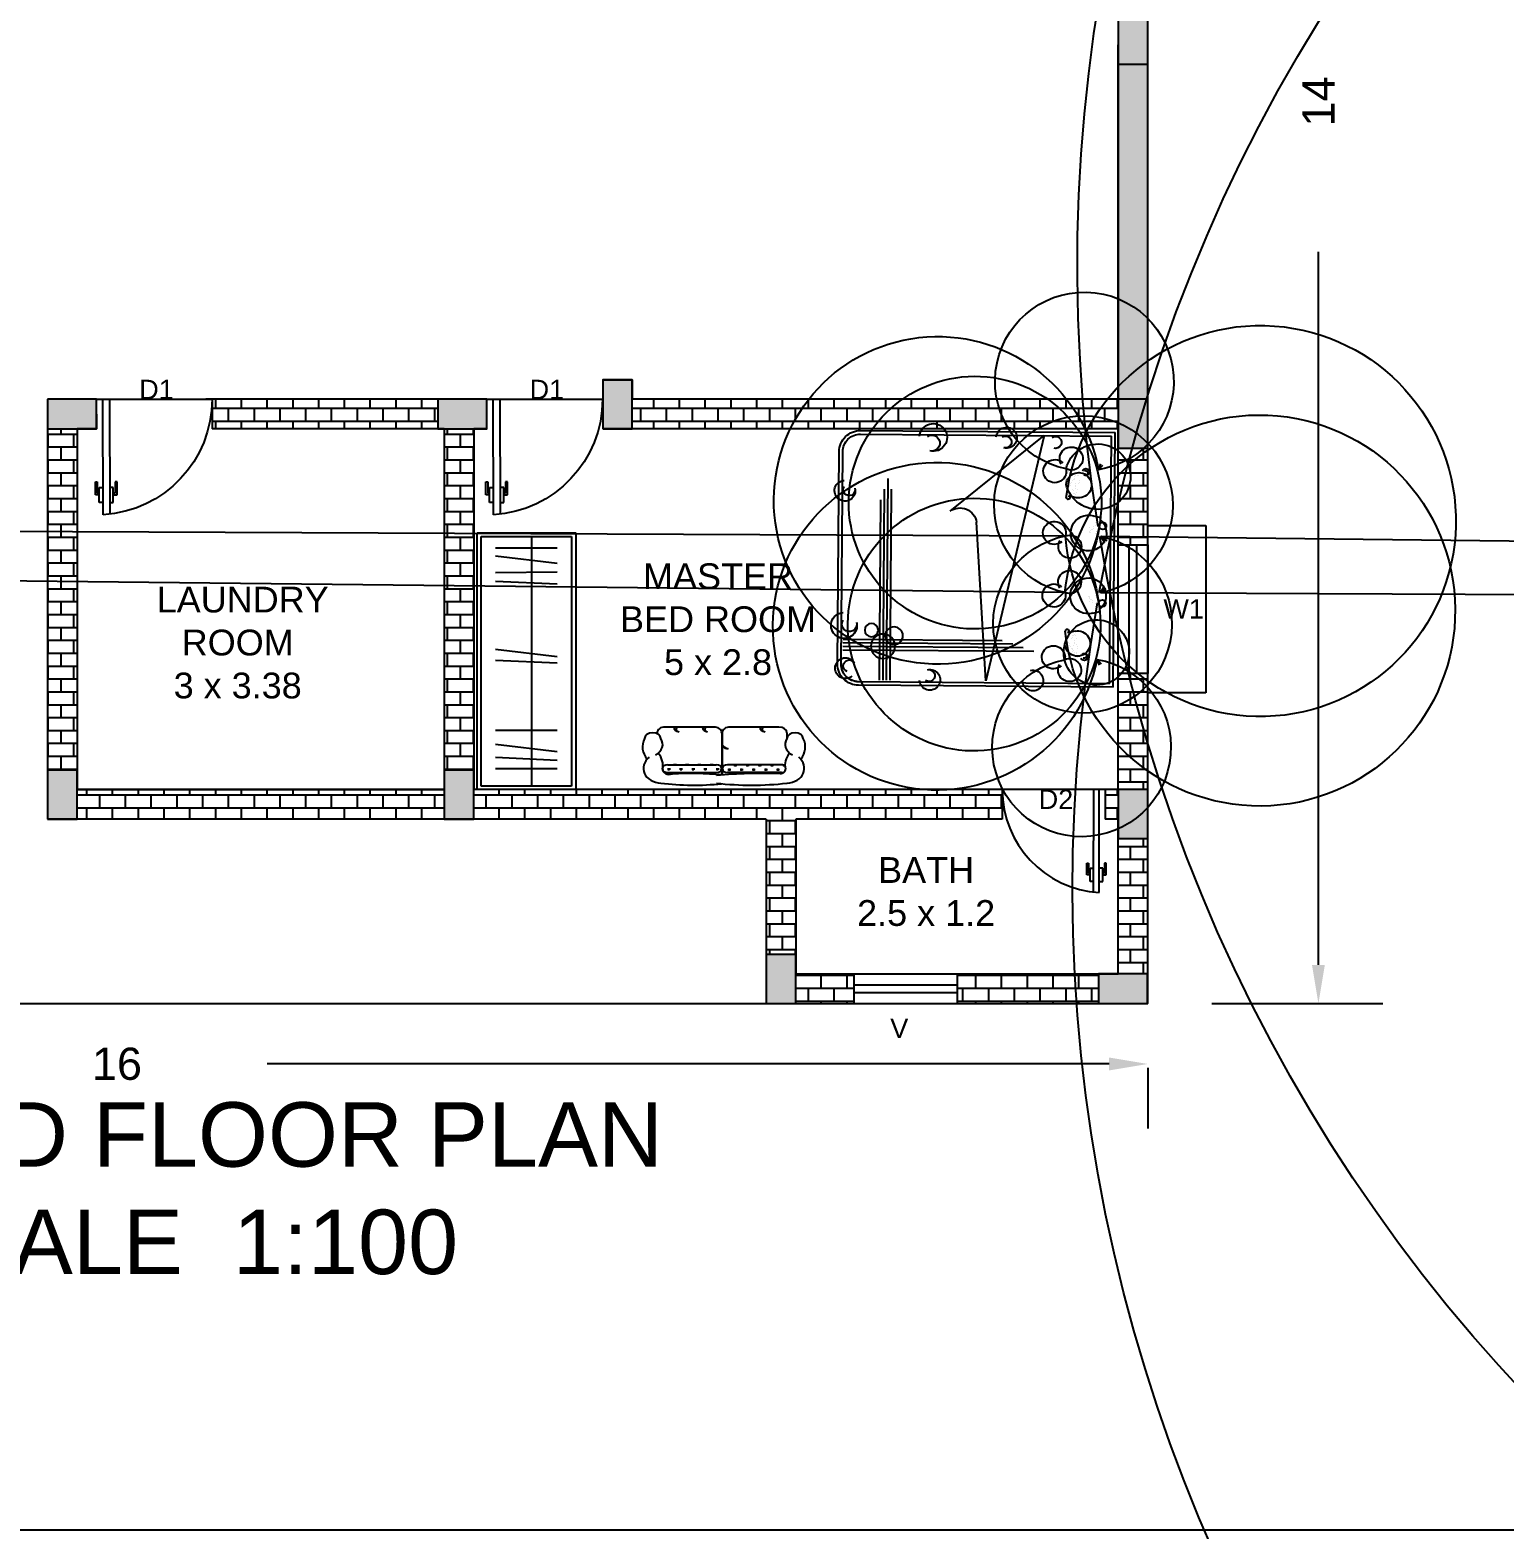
# Model space of a CAD drawing. Header units: metres. Extents: x 110.99 to 114.47, y 64.05 to 69.57.
# Drawn here: x 111.4643 to 111.5787, y 66.685 to 66.8014 of the extents above; entities that cross this region are included whole.
import ezdxf

# ---------------------------------------------------------------- set-up
doc = ezdxf.new("R2010")
doc.units = ezdxf.units.M
doc.header["$MEASUREMENT"] = 0
doc.linetypes.add('HIDDEN', pattern=[0.375, 0.25, -0.125])
for name, color, linetype in [('1.WALL', 7, 'Continuous'), ('3.WINDOW', 4, 'Continuous'), ('6.COLUMN', 1, 'Continuous'), ('7.FURNITURE', 2, 'Continuous'), ('8.TEXT', 7, 'Continuous'), ('DIMENSION', 9, 'Continuous'), ('DOOR', 1, 'Continuous'), ('FURNITURE', 40, 'Continuous'), ('SCALE', 3, 'Continuous'), ('WALL', 7, 'Continuous')]:
    doc.layers.add(name, color=color, linetype=linetype)
doc.styles.get("Standard").update_dxf_attribs({"font": 'arial.ttf'})
doc.dimstyles.new('ISO-25', dxfattribs={"dimtxt": 0.0025, "dimasz": 0.003, "dimexe": 0.005, "dimexo": 0.005, "dimgap": 0.01, "dimtad": 0, "dimdsep": 46, "dimtxsty": 'Standard', "dimcen": 2.5, "dimadec": 0, "dimazin": 0, "dimtfac": 1, "dimtmove": 0, "dimatfit": 3, "dimfxl": 1, "dimarcsym": 0})
pattern_1 = [(0, (-1.0022664, -0.0089374), (0, 0.001), []), (90, (-1.0022664, -0.0089374), (-0.002, 1e-19), [0.001, -0.001]), (90, (-1.0012664, -0.0089374), (-0.002, 1e-19), [-0.001, 0.001])]

# ---------------------------------------------------------------- blocks, each defined once
blk = doc.blocks.new('Main Door')
at = {"layer": 'DOOR'}
for p, q in [((3.58, 61.4), (3.5, 0)), ((7, 0), (7.13, 61.09)), ((1.5, 50.87), (-0.5, 50.87)), ((-0.5, 50.87), (-0.5, 43.87)), ((0.5, 43.87), (0.5, 49.87)), ((0.5, 49.87), (1.5, 49.87)), ((3.5, 54.87), (1.5, 54.87)), ((1.5, 54.87), (1.5, 46.87)), ((7, 54.87), (9, 54.87)), ((9, 54.87), (9, 46.87)), ((9, 50.87), (11, 50.87)), ((10, 49.87), (9, 49.87)), ((10, 43.87), (10, 49.87)), ((11, 50.87), (11, 43.87)), ((-0.5, 43.87), (0.5, 43.87)), ((1.5, 46.87), (3.5, 46.87)), ((9, 46.87), (7, 46.87)), ((11, 43.87), (10, 43.87)), ((3.5, 0), (7, 0))]:
    blk.add_line(p, q, dxfattribs=at)
at = {"layer": 'DOOR', "color": 4}
blk.add_line((0, 0), (61.5, 0), dxfattribs=at)
at = {"layer": 'DOOR', "color": 3}
blk.add_arc((0, 0), 61.5, 0, 86.66153, dxfattribs=at)
blk = doc.blocks.new('Door')
at = {"layer": 'WALL', "color": 1, "linetype": 'Continuous'}
blk.add_blockref('Main Door', (0, 0), dxfattribs=at)
blk = doc.blocks.new('W_1')
at = {"layer": '3.WINDOW', "color": 6, "linetype": 'HIDDEN', "ltscale": 0.7}
for p, q in [((0.65, 0.68), (-0.65, 0.68)), ((-0.65, 0.68), (-0.65, 0.23)), ((0.65, 0.23), (0.65, 0.68))]:
    blk.add_line(p, q, dxfattribs=at)
at = {"layer": '3.WINDOW'}
for p, q in [((0.5, 0.23), (-0.5, 0.23)), ((-0.5, 0.23), (-0.5, 0)), ((0.5, 0), (0.5, 0.23)), ((-0.5, 0), (0.5, 0))]:
    blk.add_line(p, q, dxfattribs=at)
at = {"layer": '3.WINDOW', "color": 5}
for p, q in [((-0.5, 0.145), (0.5, 0.145)), ((-0.5, 0.085), (0.5, 0.085))]:
    blk.add_line(p, q, dxfattribs=at)
blk = doc.blocks.new('V_0.8')
at = {"layer": '3.WINDOW'}
for p, q in [((19.458, 15.388), (19.458, 15.158)), ((20.258, 15.388), (20.258, 15.158))]:
    blk.add_line(p, q, dxfattribs=at)
at = {"layer": '3.WINDOW', "color": 5}
for p, q in [((19.458, 15.303), (20.258, 15.303)), ((19.458, 15.243), (20.258, 15.243))]:
    blk.add_line(p, q, dxfattribs=at)
blk = doc.blocks.new('DOUBLEBED')
at = {"layer": 'FURNITURE'}
for p, q in [((-36, 0), (-36, -72)), ((-36, 0), (36, 0)), ((36, -72), (36, 0)), ((-35, -1), (-35, -72)), ((-35, -1), (35, -1)), ((-28.17, -4.61), (-29.82, -3.96)), ((-28.17, -4.61), (-29.45, -3.38)), ((-15.08, -5.87), (-14.63, -3.95)), ((-13.59, -4.12), (-13.59, -4.12)), ((-9.92, -4.11), (-9.92, -4.11)), ((-9.5, -4.04), (-9.5, -4.04)), ((-9.36, -3.78), (-8.12, -2.13)), ((-9.36, -3.78), (-7.58, -2.75)), ((6.65, -3.78), (4.87, -2.75)), ((6.65, -3.78), (5.41, -2.13)), ((12.37, -5.87), (11.92, -3.95)), ((25.46, -4.61), (26.74, -3.38)), ((25.46, -4.61), (27.11, -3.96)), ((35, -72), (35, -1)), ((-14.7, -6.05), (-14.7, -6.05)), ((-14.49, -4.71), (-14.49, -4.71)), ((-13.97, -4.64), (-13.97, -4.64)), ((-13.71, -5.02), (-13.71, -5.02)), ((-13.41, -5.06), (-13.41, -5.06)), ((-13.4, -4.28), (-13.4, -4.28)), ((-13.28, -5.29), (-13.28, -5.29)), ((-12.61, -4.46), (-12.61, -4.46)), ((-12.41, -5.2), (-12.41, -5.2)), ((-12, -5.95), (-12, -5.95)), ((-11.8, -4.35), (-11.8, -4.35)), ((-11.69, -6.93), (-11.69, -6.93)), ((-11.54, -5.99), (-11.54, -5.99)), ((-11.35, -6.16), (-11.35, -6.16)), ((-11.3, -6.55), (-11.3, -6.55)), ((-11.28, -4.29), (-11.28, -4.29)), ((-10.88, -6.82), (-10.88, -6.82)), ((-10.79, -5.03), (-10.79, -5.03)), ((-10.73, -6.96), (-10.73, -6.96)), ((-10.59, -5.01), (-10.59, -5.01)), ((-10.36, -6.75), (-10.36, -6.75)), ((-10.36, -7.07), (-10.36, -7.07)), ((-10.17, -5.28), (-10.17, -5.28)), ((-27.66, -10.05), (-27.66, -10.05)), ((-27.63, -10.05), (-27.63, -10.05)), ((-27.56, -11.97), (-27.56, -11.97)), ((-27.44, -9.58), (-27.44, -9.58)), ((-27.24, -10.32), (-27.24, -10.32)), ((-26.92, -11.52), (-26.92, -11.52)), ((-26.85, -12.56), (-26.85, -12.56)), ((-26.57, -10.38), (-26.57, -10.38)), ((-26.38, -10.55), (-26.38, -10.55)), ((-26.36, -11.05), (-26.36, -11.05)), ((-26.11, -11.42), (-26.11, -11.42)), ((-25.58, -11.35), (-25.58, -11.35)), ((-25.39, -11.46), (-25.39, -11.46)), ((-25.26, -11.59), (-25.26, -11.59)), ((-25.07, -10.06), (-25.07, -10.06)), ((-25, -11.98), (-25, -11.98)), ((-24.55, -10.05), (-24.55, -10.05)), ((-24.52, -12.26), (-24.52, -12.26)), ((-24.33, -12.43), (-24.33, -12.43)), ((-24.23, -11.17), (-24.23, -11.17)), ((-24.13, -10.32), (-24.13, -10.32)), ((-23.74, -12.55), (-23.74, -12.55)), ((-23.66, -10.95), (-23.66, -10.95)), ((-23.41, -11.06), (-23.41, -11.06)), ((-22.89, -10.99), (-22.89, -10.99)), ((-22.39, -11.95), (-22.39, -11.95)), ((-22.38, -10.59), (-22.38, -10.59)), ((-22.14, -11.58), (-22.14, -11.58)), ((-21.53, -10.81), (-21.53, -10.81)), ((-21.51, -11.38), (-21.51, -11.38)), ((-21.33, -11.55), (-21.33, -11.55)), ((-21.1, -10.96), (-21.1, -10.96)), ((-20.2, -10.89), (-20.7, -13)), ((17.49, -10.89), (17.99, -13)), ((-27.52, -13.14), (-27.52, -13.14)), ((-27.5, -13.9), (-27.5, -13.9)), ((-27.34, -13.31), (-27.34, -13.31)), ((-26.43, -12.83), (-26.43, -12.83)), ((-26.29, -12.97), (-26.29, -12.97)), ((-26, -13.99), (-26, -13.99)), ((-25.18, -13.88), (-25.18, -13.88)), ((-24.94, -13.91), (-24.94, -13.91)), ((-24.66, -13.82), (-24.66, -13.82)), ((-23.59, -12.88), (-23.59, -12.88)), ((-23.34, -13.34), (-23.34, -13.34)), ((-23.32, -12.82), (-23.32, -12.82)), ((-23.3, -13.64), (-23.3, -13.64)), ((-30, -77), (30, -77)), ((-30, -78), (30, -78))]:
    blk.add_line(p, q, dxfattribs=at)
at = {"layer": 'FURNITURE', "color": 252}
for p, q in [((6.79, -4.04), (6.79, -4.04)), ((7.21, -4.11), (7.21, -4.11)), ((10.87, -4.12), (10.87, -4.12)), ((7.46, -5.28), (7.46, -5.28)), ((7.64, -6.75), (7.64, -6.75)), ((7.64, -7.07), (7.64, -7.07)), ((7.88, -5.01), (7.88, -5.01)), ((8.02, -6.96), (8.02, -6.96)), ((8.08, -5.03), (8.08, -5.03)), ((8.16, -6.82), (8.16, -6.82)), ((8.57, -4.29), (8.57, -4.29)), ((8.59, -6.55), (8.59, -6.55)), ((8.64, -6.16), (8.64, -6.16)), ((8.82, -5.99), (8.82, -5.99)), ((8.98, -6.93), (8.98, -6.93)), ((9.09, -4.35), (9.09, -4.35)), ((9.29, -5.95), (9.29, -5.95)), ((9.69, -5.2), (9.69, -5.2)), ((9.9, -4.46), (9.9, -4.46)), ((10.57, -5.29), (10.57, -5.29)), ((10.69, -4.28), (10.69, -4.28)), ((10.7, -5.06), (10.7, -5.06)), ((10.99, -5.02), (10.99, -5.02)), ((11.26, -4.64), (11.26, -4.64)), ((11.78, -4.71), (11.78, -4.71)), ((11.99, -6.05), (11.99, -6.05)), ((18.39, -10.96), (18.39, -10.96)), ((18.62, -11.55), (18.62, -11.55)), ((18.8, -11.38), (18.8, -11.38)), ((18.82, -10.81), (18.82, -10.81)), ((19.43, -11.58), (19.43, -11.58)), ((19.67, -10.59), (19.67, -10.59)), ((19.67, -11.95), (19.67, -11.95)), ((20.18, -10.99), (20.18, -10.99)), ((20.7, -11.06), (20.7, -11.06)), ((20.94, -10.95), (20.94, -10.95)), ((21.03, -12.55), (21.03, -12.55)), ((21.41, -10.32), (21.41, -10.32)), ((21.51, -11.17), (21.51, -11.17)), ((21.62, -12.43), (21.62, -12.43)), ((21.81, -12.26), (21.81, -12.26)), ((21.84, -10.05), (21.84, -10.05)), ((22.29, -11.98), (22.29, -11.98)), ((22.36, -10.06), (22.36, -10.06)), ((22.55, -11.59), (22.55, -11.59)), ((22.68, -11.46), (22.68, -11.46)), ((22.87, -11.35), (22.87, -11.35)), ((23.39, -11.42), (23.39, -11.42)), ((23.64, -11.05), (23.64, -11.05)), ((23.67, -10.55), (23.67, -10.55)), ((23.86, -10.38), (23.86, -10.38)), ((24.14, -12.56), (24.14, -12.56)), ((24.21, -11.52), (24.21, -11.52)), ((24.53, -10.32), (24.53, -10.32)), ((24.73, -9.58), (24.73, -9.58)), ((24.85, -11.97), (24.85, -11.97)), ((24.91, -10.05), (24.91, -10.05)), ((24.95, -10.05), (24.95, -10.05)), ((20.59, -13.64), (20.59, -13.64)), ((20.61, -12.82), (20.61, -12.82)), ((20.63, -13.34), (20.63, -13.34)), ((20.88, -12.88), (20.88, -12.88)), ((21.95, -13.82), (21.95, -13.82)), ((22.23, -13.91), (22.23, -13.91)), ((22.47, -13.88), (22.47, -13.88)), ((23.28, -13.99), (23.28, -13.99)), ((23.58, -12.97), (23.58, -12.97)), ((23.72, -12.83), (23.72, -12.83)), ((24.63, -13.31), (24.63, -13.31)), ((24.79, -13.9), (24.79, -13.9)), ((24.81, -13.14), (24.81, -13.14)), ((-25.98, -76.5), (-25.98, -22.5)), ((-24.98, -76.5), (-24.98, -25.5)), ((-23.98, -76.5), (-23.98, -28.5)), ((-22.98, -76.5), (-22.98, -31.5)), ((19.5, -63.19), (-34.5, -63.19)), ((22.5, -64.19), (-34.5, -64.19)), ((19.5, -65.19), (-34.5, -65.19)), ((16.5, -66.19), (-34.5, -66.19))]:
    blk.add_line(p, q, dxfattribs=at)
at = {"layer": 'FURNITURE', "color": 253}
for p, q in [((35, -20.04), (-34.5, -36)), ((13.42, -46.48), (35, -20.04)), ((-34.5, -36), (10.36, -38.98))]:
    blk.add_line(p, q, dxfattribs=at)
at = {"layer": 'FURNITURE', "color": 252}
for centre, radius in [((-24.91, -65.19), 3.44), ((-21.91, -62.08), 2.5), ((-20.37, -68.48), 1.88)]:
    blk.add_circle(centre, radius, dxfattribs=at)
at = {"layer": 'FURNITURE'}
for centre, radius, start, end in [((-19.15, -50.03), 46.3, 84.4029, 101.2371), ((-10.22, -7.27), 5.06, 139.9098, 163.9756), ((-18.6, -39.44), 35.71, 80.1409, 82.7554), ((-88.74, 453.01), 463.63, 279.5022, 279.8589), ((15.39, -8.78), 25.25, 168.5788, 191.4212), ((15.39, -8.78), 25.25, 168.5788, 191.4212), ((53434.89, -8.78), 53444.25, 179.99464, 180.00536), ((-18.1, -8.78), 25.25, 348.5788, 11.4212), ((-53437.6, -8.78), 53444.25, 359.99464, 0.00536), ((-18.1, -8.78), 25.25, 348.5788, 11.4212), ((86.03, 453.01), 463.63, 260.1411, 260.4978), ((15.88, -39.44), 35.71, 97.2446, 99.8591), ((7.51, -7.27), 5.06, 16.0244, 40.0902), ((16.44, -50.03), 46.3, 78.7629, 95.5971), ((-53.07, -8.78), 25.25, 348.607, 9.4917), ((-12.31, -3.27), 1, 260.1409, 276.0318), ((9.6, -3.27), 1, 263.9682, 279.8591), ((50.36, -8.78), 25.25, 170.5083, 191.393), ((-27.19, -8.31), 0.683, 201.8041, 319.1334), ((-27.48, -8.21), 0.978, 249.4969, 325.7978), ((-23.71, -10.15), 3.58, 266.7825, 348.1719), ((21, -10.15), 3.58, 191.8281, 273.2175), ((24.48, -8.31), 0.683, 220.8666, 338.1959), ((24.77, -8.21), 0.978, 214.2022, 290.5031), ((-27.66, -16.96), 3.26, 101.6935, 136.5635), ((-31.25, -12.34), 3.26, 299.1485, 334.0185), ((-26.19, -4.78), 9.24, 256.6499, 284.2856), ((-20.21, -13.12), 0.5, 166.7873, 262.877), ((-14, 41.29), 55.26, 263.4826, 274.8199), ((-6.35, -12.52), 3.26, 202.7243, 237.5943), ((-10.2, -16.93), 3.26, 40.1792, 75.0493), ((7.49, -16.93), 3.26, 104.9507, 139.8208), ((3.64, -12.52), 3.26, 302.4057, 337.2757), ((11.29, 41.29), 55.26, 265.1801, 276.5174), ((17.5, -13.12), 0.5, 277.123, 13.2127), ((23.48, -4.78), 9.24, 255.7144, 283.3501), ((24.95, -16.96), 3.26, 43.4365, 78.3065), ((28.54, -12.34), 3.26, 205.9815, 240.8515), ((-30, -72), 6, 180, 270), ((-30, -72), 5, 180, 270), ((30, -72), 6, 270, 0), ((30, -72), 5, 270, 0)]:
    blk.add_arc(centre, radius, start, end, dxfattribs=at)
at = {"layer": 'FURNITURE', "color": 251}
for centre, radius, start, end in [((33.08, -16.81), 1.69, 194.4515, 326.9106), ((-34.29, -22.71), 2.93, 265.8594, 345.9527), ((34.29, -30.67), 2.93, 194.0473, 274.1406), ((33.08, -30.96), 1.69, 194.4515, 326.9106), ((-34.29, -51.86), 2.93, 265.8594, 345.9527), ((-33.08, -52.15), 1.69, 213.0894, 345.5485), ((34.22, -51.42), 3.91, 194.0473, 274.1406), ((32.61, -51.81), 2.26, 194.4515, 326.9106), ((-31.19, -75.74), 2.93, 59.0473, 140.6217), ((-30.54, -74.68), 1.69, 59.4515, 200.6983), ((-18.76, -74.73), 2.12, 303.0894, 75.5485), ((-19.12, -76.24), 3.67, 355.8594, 75.9527), ((19.25, -75.08), 1.69, 303.0894, 75.5485), ((18.96, -76.29), 2.93, 355.8594, 75.9527)]:
    blk.add_arc(centre, radius, start, end, dxfattribs=at)
at = {"layer": 'FURNITURE', "color": 253}
blk.add_arc((9.62, -43.66), 4.74, 81.0159, 323.3832, dxfattribs=at)
blk = doc.blocks.new('WARDROBE')
at = {"layer": 'FURNITURE'}
for p, q in [((-24.1, 72), (-24.1, 0)), ((0, 72), (-24.1, 72)), ((-23.1, 71), (-23.1, 1)), ((-1, 71), (-23.1, 71)), ((-10.8, 1), (-10.8, 71)), ((-1, 1), (-1, 71)), ((0, 0), (0, 72)), ((-4.5, 66.18), (-19.6, 66.18)), ((-19.6, 62.93), (-4.5, 63.78)), ((-19.6, 59.24), (-4.5, 61.33)), ((-19.6, 55.36), (-4.5, 55.36)), ((-19.6, 35.7), (-4.5, 36.4)), ((-19.6, 32.63), (-4.5, 34.68)), ((-19.6, 13.53), (-4.5, 14.23)), ((-19.6, 11.05), (-4.5, 10.92)), ((-19.6, 6.46), (-4.5, 8.51)), ((-4.5, 4.24), (-19.6, 4.24)), ((-24.1, 0), (0, 0)), ((-23.1, 1), (-1, 1))]:
    blk.add_line(p, q, dxfattribs=at)
blk = doc.blocks.new('sofa2')
at = {"layer": 'FURNITURE'}
for p, q in [((23.64, 21.39), (23.17, 21.39)), ((5.19, 17.87), (5.19, 1.77)), ((7.05, 19.67), (6.57, 19.67)), ((8.79, 17.87), (8.79, 1.77)), ((26.34, 2.58), (26.34, 18.78)), ((26.34, 2.58), (26.34, 2.58)), ((23.64, -0.03), (4.03, -0.03)), ((23.64, -0.21), (4.05, -0.21)), ((5.19, -19.92), (5.19, -1.92)), ((8.79, -19.92), (8.79, -1.92)), ((26.34, -19.02), (26.34, -2.82)), ((26.34, -2.82), (26.34, -2.82)), ((23.64, -21.72), (20.94, -21.72)), ((23.64, -21.72), (20.94, -21.72))]:
    blk.add_line(p, q, dxfattribs=at)
at = {"layer": 'FURNITURE', "color": 252}
for p, q in [((5.19, 15.5), (5.19, 15.5)), ((6.2, 17.52), (7.22, 17.52)), ((6.71, 17.01), (6.71, 18.03)), ((8.23, 15.5), (8.79, 15.5)), ((8.74, 14.99), (8.74, 16)), ((5.19, 11.45), (5.19, 11.45)), ((6.2, 13.47), (7.22, 13.47)), ((6.71, 12.96), (6.71, 13.98)), ((8.23, 11.45), (8.79, 11.45)), ((8.74, 10.94), (8.74, 11.95)), ((5.19, 7.4), (5.19, 7.4)), ((6.2, 9.42), (7.22, 9.42)), ((6.2, 5.37), (7.22, 5.37)), ((6.71, 8.91), (6.71, 9.93)), ((6.71, 4.86), (6.71, 5.88)), ((8.23, 7.4), (8.79, 7.4)), ((8.74, 6.89), (8.74, 7.9)), ((5.19, 3.35), (5.19, 3.35)), ((6.2, 1.32), (7.22, 1.32)), ((6.71, 0.81), (6.71, 1.83)), ((8.23, 3.35), (8.79, 3.35)), ((8.74, 2.84), (8.74, 3.85)), ((6.04, -2.57), (7.05, -2.57)), ((6.54, -2.06), (6.54, -3.08)), ((8.06, -4.59), (8.79, -4.59)), ((8.57, -4.09), (8.57, -5.1)), ((6.04, -6.62), (7.05, -6.62)), ((6.54, -6.11), (6.54, -7.13)), ((8.06, -8.64), (8.79, -8.64)), ((8.57, -8.14), (8.57, -9.15)), ((6.04, -10.67), (7.05, -10.67)), ((6.04, -14.72), (7.05, -14.72)), ((6.54, -10.16), (6.54, -11.18)), ((6.54, -14.21), (6.54, -15.23)), ((8.06, -12.69), (8.79, -12.69)), ((8.57, -12.19), (8.57, -13.2)), ((6.04, -18.77), (7.05, -18.77)), ((6.54, -18.26), (6.54, -19.28)), ((8.06, -16.74), (8.79, -16.74)), ((8.57, -16.24), (8.57, -17.25)), ((8.06, -20.79), (8.57, -20.79)), ((8.57, -20.29), (8.57, -20.79))]:
    blk.add_line(p, q, dxfattribs=at)
at = {"layer": 'FURNITURE'}
for centre, radius, start, end in [((6.71, 19.39), 6.52, 107.5731, 172.8158), ((7.13, 17.82), 8.15, 50.4505, 107.0639), ((17.1, 15.08), 11.21, 69.9307, 120.4117), ((20.94, 22.91), 2.7, 270, 90), ((63.38, 9.35), 64.06, 170.2424, 188.3928), ((8.59, 30.73), 11.21, 260.9512, 300.4117), ((18.24, 25.61), 6.04, 216.6043, 296.5651), ((23.79, 18.84), 2.55, 358.6279, 93.3142), ((-76.71, 10.37), 81.45, 352.6855, 4.2046), ((6.71, 17.29), 2.38, 87.2743, 203.3532), ((6.99, 17.87), 1.8, 0, 180), ((75.84, -10.02), 76.5, 171.2026, 188.7974), ((-133.3, -14.76), 138.12, 358.0719, 6.8333), ((6.99, 1.77), 1.8, 180, 0), ((23.79, 2.52), 2.55, 266.6858, 1.3721), ((6.99, -2.01), 1.8, 0, 180), ((23.79, -2.76), 2.55, 358.6279, 93.3142), ((6.54, -19.4), 1.8, 180, 279.0488), ((6.99, -19.92), 1.8, 180, 209.9526), ((6.99, -19.92), 1.8, 321.4775, 0), ((23.64, -19.02), 2.7, 270, 0), ((6.71, -20.91), 6.52, 187.1842, 252.4269), ((8.59, -32.25), 11.21, 59.5883, 99.0488), ((18.24, -27.12), 6.04, 63.4349, 143.3957), ((20.94, -24.42), 2.7, 270, 90), ((7.13, -19.33), 8.15, 252.9361, 309.5495), ((17.1, -16.6), 11.21, 239.5883, 290.0693)]:
    blk.add_arc(centre, radius, start, end, dxfattribs=at)
at = {"layer": 'FURNITURE', "color": 252}
for centre, radius, start, end in [((26.18, 13.61), 2.2, 85.8594, 165.9527), ((25.28, 13.83), 1.27, 33.0894, 165.5485), ((26.18, 4.13), 2.2, 85.8594, 165.9527), ((25.28, 4.35), 1.27, 33.0894, 165.5485), ((18.48, -2.12), 2.2, 120.0403, 180.9527), ((19.12, -3.06), 2.97, 106.9581, 162.2826), ((26.18, -14.96), 2.2, 85.8594, 165.9527), ((25.28, -14.74), 1.27, 33.0894, 165.5485)]:
    blk.add_arc(centre, radius, start, end, dxfattribs=at)
blk = doc.blocks.new('COLUMN')
at = {"layer": '6.COLUMN'}
h = blk.add_hatch(color=256, dxfattribs=at)
h.dxf.hatch_style = 1
h.paths.add_polyline_path([(0, 0), (0.23, 0), (0.23, 0.38), (0, 0.38)])
blk.add_lwpolyline([(0, 0), (0.23, 0), (0.23, 0.38), (0, 0.38), (0, 0)], dxfattribs=at)
blk = doc.blocks.new('*D105')
at = {"layer": 'Defpoints', "color": 0, "linetype": 'Continuous', "transparency": 16777216}
for p in [(111.39107, 66.72587), (111.55107, 66.72587), (111.55107, 66.72118)]:
    blk.add_point(p, dxfattribs=at)
at = {"layer": 'DIMENSION', "color": 0, "linetype": 'Continuous', "lineweight": -2, "transparency": 16777216}
for p, q in [((111.39107, 66.72087), (111.39107, 66.71618)), ((111.39407, 66.72118), (111.4594, 66.72118)), ((111.54807, 66.72118), (111.48274, 66.72118)), ((111.55107, 66.72087), (111.55107, 66.71618))]:
    blk.add_line(p, q, dxfattribs=at)
at = {"layer": 'DIMENSION', "color": 0, "linetype": 'Continuous', "transparency": 16777216}
for points in [[(111.39407, 66.72168), (111.39407, 66.72068), (111.39107, 66.72118)], [(111.54807, 66.72168), (111.54807, 66.72068), (111.55107, 66.72118)]]:
    blk.add_solid(points, dxfattribs=at)
at = {"layer": 'DIMENSION', "color": 0, "linetype": 'Continuous', "transparency": 16777216, "insert": (111.47107, 66.72118), "char_height": 0.0025, "attachment_point": 5}
blk.add_mtext('16', dxfattribs=at)
blk = doc.blocks.new('*D106')
at = {"layer": 'Defpoints', "color": 0, "linetype": 'Continuous', "transparency": 16777216}
for p in [(111.55107, 66.86587), (111.55106, 66.72587), (111.56432, 66.72587)]:
    blk.add_point(p, dxfattribs=at)
at = {"layer": 'DIMENSION', "color": 0, "linetype": 'Continuous', "lineweight": -2, "transparency": 16777216}
for p, q in [((111.55607, 66.86587), (111.56932, 66.86587)), ((111.56432, 66.86287), (111.56432, 66.80754)), ((111.56432, 66.72887), (111.56432, 66.7842)), ((111.55606, 66.72587), (111.56932, 66.72587))]:
    blk.add_line(p, q, dxfattribs=at)
at = {"layer": 'DIMENSION', "color": 0, "linetype": 'Continuous', "transparency": 16777216}
for points in [[(111.56382, 66.86287), (111.56482, 66.86287), (111.56432, 66.86587)], [(111.56382, 66.72887), (111.56482, 66.72887), (111.56432, 66.72587)]]:
    blk.add_solid(points, dxfattribs=at)
at = {"layer": 'DIMENSION', "color": 0, "linetype": 'Continuous', "transparency": 16777216, "insert": (111.56432, 66.79587), "char_height": 0.0025, "attachment_point": 5, "rotation": 90}
blk.add_mtext('14', dxfattribs=at)

msp = doc.modelspace()

# ---------------------------------------------------------------- hatches: boundary and pattern name
at = {"layer": '1.WALL', "linetype": 'Continuous'}
h = msp.add_hatch(dxfattribs=at)
h.set_pattern_fill('BRICK', color=1, scale=0.004)
h.set_pattern_definition(pattern_1)
h.paths.add_polyline_path([(111.43187, 66.86587), (111.42837, 66.86587), (111.39487, 66.86587), (111.39487, 66.86357), (111.42837, 66.86357), (111.43187, 66.86357)])
h.paths.add_polyline_path([(111.50877, 66.86587), (111.43567, 66.86587), (111.43567, 66.86357), (111.50877, 66.86357)])
h.paths.add_polyline_path([(111.39337, 66.84927), (111.39337, 66.86357), (111.39107, 66.86357), (111.39107, 66.82517), (111.39337, 66.82517)])
h.paths.add_polyline_path([(111.52377, 66.86587), (111.51257, 66.86587), (111.51257, 66.86357), (111.52377, 66.86357)])
h.paths.add_polyline_path([(111.54727, 66.86587), (111.53877, 66.86587), (111.53877, 66.86357), (111.54727, 66.86357)])
h.paths.add_polyline_path([(111.55107, 66.86357), (111.54877, 66.86357), (111.54877, 66.85962), (111.55107, 66.85962)])
h.paths.add_polyline_path([(111.55107, 66.84712), (111.54877, 66.84712), (111.54877, 66.84317), (111.55107, 66.84317)])
h.paths.add_polyline_path([(111.54877, 66.84317), (111.51602, 66.84317), (111.51602, 66.84087), (111.54877, 66.84087)])
h.paths.add_polyline_path([(111.51602, 66.84317), (111.51107, 66.84317), (111.51107, 66.84087), (111.51602, 66.84087)])
h.paths.add_polyline_path([(111.55107, 66.83937), (111.54877, 66.83937), (111.54877, 66.82387), (111.55107, 66.82387)])
h.paths.add_polyline_path([(111.55107, 66.82007), (111.54877, 66.82007), (111.54877, 66.80257), (111.55107, 66.80257)])
h.paths.add_polyline_path([(111.55107, 66.79877), (111.54877, 66.79877), (111.54877, 66.77277), (111.55107, 66.77277)])
h.paths.add_polyline_path([(111.56694, 66.7932), (111.56694, 66.79833), (111.56179, 66.79833), (111.56179, 66.7932)], flags=9)
h.paths.add_polyline_path([(111.36709, 66.7932), (111.36709, 66.79833), (111.36193, 66.79833), (111.36193, 66.7932)], flags=9)
h.paths.add_polyline_path([(111.23815, 66.84065), (111.24041, 66.84065), (111.24041, 66.84374), (111.23815, 66.84374)], flags=9)
h.paths.add_polyline_path([(111.4354, 66.76792), (111.43882, 66.76792), (111.43882, 66.77101), (111.4354, 66.77101)], flags=9)
h.paths.add_polyline_path([(111.42513, 66.77451), (111.42855, 66.77451), (111.42855, 66.7776), (111.42513, 66.7776)], flags=9)
h.paths.add_polyline_path([(111.42528, 66.78689), (111.42871, 66.78689), (111.42871, 66.78998), (111.42528, 66.78998)], flags=9)
h.paths.add_polyline_path([(111.3865, 66.78769), (111.38865, 66.78769), (111.38865, 66.79078), (111.3865, 66.79078)], flags=9)
h.paths.add_polyline_path([(111.38662, 66.77357), (111.38877, 66.77357), (111.38877, 66.77666), (111.38662, 66.77666)], flags=9)
h.paths.add_polyline_path([(111.38663, 66.75415), (111.39052, 66.75415), (111.39052, 66.75724), (111.38663, 66.75724)], flags=9)
h.paths.add_polyline_path([(111.40759, 66.72228), (111.40974, 66.72228), (111.40974, 66.72537), (111.40759, 66.72537)], flags=9)
h.paths.add_polyline_path([(111.47227, 66.77195), (111.47569, 66.77195), (111.47569, 66.77504), (111.47227, 66.77504)], flags=9)
h.paths.add_polyline_path([(111.50257, 66.77195), (111.50599, 66.77195), (111.50599, 66.77504), (111.50257, 66.77504)], flags=9)
h.paths.add_polyline_path([(111.54208, 66.74015), (111.54551, 66.74015), (111.54551, 66.74324), (111.54208, 66.74324)], flags=9)
h.paths.add_polyline_path([(111.53071, 66.72237), (111.53286, 66.72237), (111.53286, 66.72546), (111.53071, 66.72546)], flags=9)
h.paths.add_polyline_path([(111.55189, 66.75492), (111.55579, 66.75492), (111.55579, 66.75801), (111.55189, 66.75801)], flags=9)
h.paths.add_polyline_path([(111.23841, 66.76792), (111.24184, 66.76792), (111.24184, 66.77101), (111.23841, 66.77101)], flags=9)
h.paths.add_polyline_path([(111.30842, 66.80666), (111.31185, 66.80666), (111.31185, 66.80975), (111.30842, 66.80975)], flags=9)
h.paths.add_polyline_path([(111.30794, 66.82742), (111.31137, 66.82742), (111.31137, 66.83051), (111.30794, 66.83051)], flags=9)
h.paths.add_polyline_path([(111.18961, 66.80919), (111.1935, 66.80919), (111.1935, 66.81228), (111.18961, 66.81228)], flags=9)
h.paths.add_polyline_path([(111.23839, 66.80235), (111.24181, 66.80235), (111.24181, 66.80544), (111.23839, 66.80544)], flags=9)
h.paths.add_polyline_path([(111.22814, 66.77451), (111.23157, 66.77451), (111.23157, 66.7776), (111.22814, 66.7776)], flags=9)
h.paths.add_polyline_path([(111.2283, 66.78689), (111.23173, 66.78689), (111.23173, 66.78998), (111.2283, 66.78998)], flags=9)
h.paths.add_polyline_path([(111.18952, 66.78769), (111.19166, 66.78769), (111.19166, 66.79078), (111.18952, 66.79078)], flags=9)
h.paths.add_polyline_path([(111.18964, 66.77357), (111.19178, 66.77357), (111.19178, 66.77666), (111.18964, 66.77666)], flags=9)
h.paths.add_polyline_path([(111.18964, 66.75415), (111.19354, 66.75415), (111.19354, 66.75724), (111.18964, 66.75724)], flags=9)
h.paths.add_polyline_path([(111.19916, 66.73957), (111.20259, 66.73957), (111.20259, 66.74266), (111.19916, 66.74266)], flags=9)
h.paths.add_polyline_path([(111.2106, 66.72228), (111.21275, 66.72228), (111.21275, 66.72537), (111.2106, 66.72537)], flags=9)
h.paths.add_polyline_path([(111.27528, 66.77195), (111.27871, 66.77195), (111.27871, 66.77504), (111.27528, 66.77504)], flags=9)
h.paths.add_polyline_path([(111.30558, 66.77195), (111.30901, 66.77195), (111.30901, 66.77504), (111.30558, 66.77504)], flags=9)
h.paths.add_polyline_path([(111.34509, 66.74015), (111.34852, 66.74015), (111.34852, 66.74324), (111.34509, 66.74324)], flags=9)
h.paths.add_polyline_path([(111.33372, 66.72237), (111.33587, 66.72237), (111.33587, 66.72546), (111.33372, 66.72546)], flags=9)
h.paths.add_polyline_path([(111.35491, 66.75492), (111.3588, 66.75492), (111.3588, 66.75801), (111.35491, 66.75801)], flags=9)
h.paths.add_polyline_path([(111.35504, 66.78497), (111.35893, 66.78497), (111.35893, 66.78806), (111.35504, 66.78806)], flags=9)
h.paths.add_polyline_path([(111.35494, 66.8103), (111.35884, 66.8103), (111.35884, 66.81339), (111.35494, 66.81339)], flags=9)
h.paths.add_polyline_path([(111.35487, 66.8307), (111.35876, 66.8307), (111.35876, 66.83379), (111.35487, 66.83379)], flags=9)
h.paths.add_polyline_path([(111.29153, 66.86955), (111.29542, 66.86955), (111.29542, 66.87265), (111.29153, 66.87265)], flags=9)
h.paths.add_polyline_path([(111.25752, 66.86955), (111.26142, 66.86955), (111.26142, 66.87264), (111.25752, 66.87264)], flags=9)
h.paths.add_polyline_path([(111.04183, 66.76792), (111.04526, 66.76792), (111.04526, 66.77101), (111.04183, 66.77101)], flags=9)
h.paths.add_polyline_path([(111.11185, 66.80666), (111.11527, 66.80666), (111.11527, 66.80975), (111.11185, 66.80975)], flags=9)
h.paths.add_polyline_path([(111.11137, 66.82742), (111.1148, 66.82742), (111.1148, 66.83051), (111.11137, 66.83051)], flags=9)
h.paths.add_polyline_path([(110.99303, 66.80919), (110.99692, 66.80919), (110.99692, 66.81228), (110.99303, 66.81228)], flags=9)
h.paths.add_polyline_path([(111.04181, 66.80235), (111.04524, 66.80235), (111.04524, 66.80544), (111.04181, 66.80544)], flags=9)
h.paths.add_polyline_path([(111.03156, 66.77451), (111.03499, 66.77451), (111.03499, 66.7776), (111.03156, 66.7776)], flags=9)
h.paths.add_polyline_path([(111.03172, 66.78689), (111.03515, 66.78689), (111.03515, 66.78998), (111.03172, 66.78998)], flags=9)
h.paths.add_polyline_path([(110.99294, 66.78769), (110.99509, 66.78769), (110.99509, 66.79078), (110.99294, 66.79078)], flags=9)
h.paths.add_polyline_path([(110.99306, 66.77357), (110.99521, 66.77357), (110.99521, 66.77666), (110.99306, 66.77666)], flags=9)
h.paths.add_polyline_path([(110.99307, 66.75415), (110.99696, 66.75415), (110.99696, 66.75724), (110.99307, 66.75724)], flags=9)
h.paths.add_polyline_path([(111.00258, 66.73957), (111.00601, 66.73957), (111.00601, 66.74266), (111.00258, 66.74266)], flags=9)
h.paths.add_polyline_path([(111.03794, 66.73672), (111.04184, 66.73672), (111.04184, 66.73981), (111.03794, 66.73981)], flags=9)
h.paths.add_polyline_path([(111.01403, 66.72228), (111.01618, 66.72228), (111.01618, 66.72537), (111.01403, 66.72537)], flags=9)
h.paths.add_polyline_path([(111.0864, 66.73683), (111.09029, 66.73683), (111.09029, 66.73992), (111.0864, 66.73992)], flags=9)
h.paths.add_polyline_path([(111.0787, 66.77195), (111.08213, 66.77195), (111.08213, 66.77504), (111.0787, 66.77504)], flags=9)
h.paths.add_polyline_path([(111.109, 66.77195), (111.11243, 66.77195), (111.11243, 66.77504), (111.109, 66.77504)], flags=9)
h.paths.add_polyline_path([(111.11329, 66.73685), (111.11718, 66.73685), (111.11718, 66.73994), (111.11329, 66.73994)], flags=9)
h.paths.add_polyline_path([(111.14852, 66.74015), (111.15194, 66.74015), (111.15194, 66.74324), (111.14852, 66.74324)], flags=9)
h.paths.add_polyline_path([(111.13715, 66.72237), (111.1393, 66.72237), (111.1393, 66.72546), (111.13715, 66.72546)], flags=9)
h.paths.add_polyline_path([(111.15833, 66.75492), (111.16223, 66.75492), (111.16223, 66.75801), (111.15833, 66.75801)], flags=9)
h.paths.add_polyline_path([(111.15846, 66.78497), (111.16236, 66.78497), (111.16236, 66.78806), (111.15846, 66.78806)], flags=9)
h.paths.add_polyline_path([(111.15837, 66.8103), (111.16226, 66.8103), (111.16226, 66.81339), (111.15837, 66.81339)], flags=9)
h.paths.add_polyline_path([(111.15829, 66.8307), (111.16218, 66.8307), (111.16218, 66.83379), (111.15829, 66.83379)], flags=9)
h.paths.add_polyline_path([(111.09495, 66.86955), (111.09884, 66.86955), (111.09884, 66.87265), (111.09495, 66.87265)], flags=9)
h.paths.add_polyline_path([(111.06095, 66.86955), (111.06484, 66.86955), (111.06484, 66.87264), (111.06095, 66.87264)], flags=9)
h.paths.add_polyline_path([(111.03737, 66.94035), (111.05546, 66.94035), (111.05546, 66.94344), (111.03737, 66.94344)], flags=9)
h.paths.add_polyline_path([(111.18634, 66.9295), (111.19262, 66.9295), (111.19262, 66.93362), (111.18634, 66.93362)], flags=9)
h.paths.add_polyline_path([(111.00641, 66.9295), (111.01269, 66.9295), (111.01269, 66.93362), (111.00641, 66.93362)], flags=9)
h.paths.add_polyline_path([(111.21202, 66.9295), (111.2183, 66.9295), (111.2183, 66.93362), (111.21202, 66.93362)], flags=9)
h.paths.add_polyline_path([(111.36547, 66.9295), (111.37175, 66.9295), (111.37175, 66.93362), (111.36547, 66.93362)], flags=9)
h.paths.add_polyline_path([(111.43626, 66.70197), (111.51483, 66.70197), (111.51483, 66.72069), (111.43626, 66.72069)], flags=9)
h.paths.add_polyline_path([(111.24492, 66.69825), (111.31379, 66.69825), (111.31379, 66.71697), (111.24492, 66.71697)], flags=9)
h.paths.add_polyline_path([(111.0423, 66.69825), (111.12203, 66.69825), (111.12203, 66.71697), (111.0423, 66.71697)], flags=9)
h.paths.add_polyline_path([(111.42918, 66.89695), (111.51784, 66.89695), (111.51784, 66.91567), (111.42918, 66.91567)], flags=9)
h.paths.add_polyline_path([(111.23353, 66.89879), (111.31249, 66.89879), (111.31249, 66.91751), (111.23353, 66.91751)], flags=9)
h.paths.add_polyline_path([(111.0514, 66.89865), (111.1191, 66.89865), (111.1191, 66.91738), (111.0514, 66.91738)], flags=9)
h.paths.add_polyline_path([(111.55407, 66.92979), (111.56113, 66.92979), (111.56113, 66.93391), (111.55407, 66.93391)], flags=9)
h.paths.add_polyline_path([(111.53731, 66.93955), (111.54545, 66.93955), (111.54545, 66.94328), (111.53731, 66.94328)], flags=9)
h.paths.add_polyline_path([(111.40668, 66.94405), (111.41824, 66.94405), (111.41824, 66.94817), (111.40668, 66.94817)], flags=9)
h.paths.add_polyline_path([(111.45045, 66.81934), (111.47427, 66.81934), (111.47427, 66.82346), (111.45045, 66.82346)], flags=9)
h.paths.add_polyline_path([(111.40312, 66.74741), (111.42182, 66.74741), (111.42182, 66.7549), (111.40312, 66.7549)], flags=9)
h.paths.add_polyline_path([(111.44898, 66.73151), (111.46333, 66.73151), (111.46333, 66.73563), (111.44898, 66.73563)], flags=9)
h.paths.add_polyline_path([(111.45819, 66.74654), (111.45819, 66.76307), (111.45407, 66.76307), (111.45407, 66.74654)], flags=9)
h.paths.add_polyline_path([(111.50962, 66.7502), (111.52583, 66.7502), (111.52583, 66.76103), (111.50962, 66.76103)], flags=9)
h.paths.add_polyline_path([(111.52804, 66.73079), (111.53976, 66.73079), (111.53976, 66.73826), (111.52804, 66.73826)], flags=9)
h.paths.add_polyline_path([(111.4078, 66.7693), (111.41858, 66.7693), (111.41858, 66.77677), (111.4078, 66.77677)], flags=9)
h.paths.add_polyline_path([(111.49802, 66.85044), (111.50911, 66.85044), (111.50911, 66.85457), (111.49802, 66.85457)], flags=9)
h.paths.add_polyline_path([(111.39689, 66.78405), (111.41481, 66.78405), (111.41481, 66.79151), (111.39689, 66.79151)], flags=9)
h.paths.add_polyline_path([(111.47289, 66.74842), (111.48802, 66.74842), (111.48802, 66.75925), (111.47289, 66.75925)], flags=9)
h.paths.add_polyline_path([(111.25199, 66.73151), (111.26635, 66.73151), (111.26635, 66.73563), (111.25199, 66.73563)], flags=9)
h.paths.add_polyline_path([(111.2612, 66.74654), (111.2612, 66.76307), (111.25708, 66.76307), (111.25708, 66.74654)], flags=9)
h.paths.add_polyline_path([(111.32744, 66.78084), (111.34194, 66.78084), (111.34194, 66.79168), (111.32744, 66.79168)], flags=9)
h.paths.add_polyline_path([(111.20472, 66.81701), (111.22777, 66.81701), (111.22777, 66.82784), (111.20472, 66.82784)], flags=9)
h.paths.add_polyline_path([(111.31263, 66.7502), (111.32885, 66.7502), (111.32885, 66.76103), (111.31263, 66.76103)], flags=9)
h.paths.add_polyline_path([(111.33106, 66.73079), (111.34277, 66.73079), (111.34277, 66.73826), (111.33106, 66.73826)], flags=9)
h.paths.add_polyline_path([(111.21082, 66.7693), (111.2216, 66.7693), (111.2216, 66.77677), (111.21082, 66.77677)], flags=9)
h.paths.add_polyline_path([(111.20343, 66.73079), (111.21515, 66.73079), (111.21515, 66.73826), (111.20343, 66.73826)], flags=9)
h.paths.add_polyline_path([(111.256, 66.84935), (111.27516, 66.84935), (111.27516, 66.85347), (111.256, 66.85347)], flags=9)
h.paths.add_polyline_path([(111.30391, 66.85044), (111.31501, 66.85044), (111.31501, 66.85457), (111.30391, 66.85457)], flags=9)
h.paths.add_polyline_path([(111.26961, 66.81856), (111.27977, 66.81856), (111.27977, 66.82605), (111.26961, 66.82605)], flags=9)
h.paths.add_polyline_path([(111.1999, 66.78405), (111.21782, 66.78405), (111.21782, 66.79151), (111.1999, 66.79151)], flags=9)
h.paths.add_polyline_path([(111.22261, 66.75195), (111.2427, 66.75195), (111.2427, 66.75941), (111.22261, 66.75941)], flags=9)
h.paths.add_polyline_path([(111.27294, 66.75175), (111.29412, 66.75175), (111.29412, 66.75921), (111.27294, 66.75921)], flags=9)
h.paths.add_polyline_path([(111.32222, 66.80679), (111.34215, 66.80679), (111.34215, 66.81425), (111.32222, 66.81425)], flags=9)
h.paths.add_polyline_path([(111.32389, 66.8305), (111.34398, 66.8305), (111.34398, 66.83797), (111.32389, 66.83797)], flags=9)
h.paths.add_polyline_path([(111.04156, 66.72006), (111.06523, 66.72006), (111.06523, 66.72419), (111.04156, 66.72419)], flags=9)
h.paths.add_polyline_path([(111.06463, 66.74654), (111.06463, 66.76307), (111.06051, 66.76307), (111.06051, 66.74654)], flags=9)
h.paths.add_polyline_path([(111.00958, 66.87204), (111.03371, 66.87204), (111.03371, 66.87616), (111.00958, 66.87616)], flags=9)
h.paths.add_polyline_path([(111.02152, 66.82911), (111.02152, 66.84874), (111.0174, 66.84874), (111.0174, 66.82911)], flags=9)
h.paths.add_polyline_path([(111.13172, 66.78084), (111.14451, 66.78084), (111.14451, 66.79168), (111.13172, 66.79168)], flags=9)
h.paths.add_polyline_path([(111.02243, 66.80562), (111.03305, 66.80562), (111.03305, 66.81646), (111.02243, 66.81646)], flags=9)
h.paths.add_polyline_path([(111.11606, 66.7502), (111.13227, 66.7502), (111.13227, 66.76103), (111.11606, 66.76103)], flags=9)
h.paths.add_polyline_path([(111.13448, 66.73079), (111.1462, 66.73079), (111.1462, 66.73826), (111.13448, 66.73826)], flags=9)
h.paths.add_polyline_path([(111.01424, 66.7693), (111.02502, 66.7693), (111.02502, 66.77677), (111.01424, 66.77677)], flags=9)
h.paths.add_polyline_path([(111.00685, 66.73079), (111.01857, 66.73079), (111.01857, 66.73826), (111.00685, 66.73826)], flags=9)
h.paths.add_polyline_path([(111.05942, 66.84935), (111.07859, 66.84935), (111.07859, 66.85347), (111.05942, 66.85347)], flags=9)
h.paths.add_polyline_path([(111.10634, 66.85044), (111.11743, 66.85044), (111.11743, 66.85457), (111.10634, 66.85457)], flags=9)
h.paths.add_polyline_path([(111.07303, 66.81856), (111.08319, 66.81856), (111.08319, 66.82605), (111.07303, 66.82605)], flags=9)
h.paths.add_polyline_path([(111.00332, 66.78405), (111.02124, 66.78405), (111.02124, 66.79151), (111.00332, 66.79151)], flags=9)
h.paths.add_polyline_path([(111.02371, 66.75195), (111.04846, 66.75195), (111.04846, 66.75941), (111.02371, 66.75941)], flags=9)
h.paths.add_polyline_path([(111.07691, 66.75175), (111.09685, 66.75175), (111.09685, 66.75921), (111.07691, 66.75921)], flags=9)
h.paths.add_polyline_path([(111.1242, 66.80679), (111.14693, 66.80679), (111.14693, 66.81425), (111.1242, 66.81425)], flags=9)
h.paths.add_polyline_path([(111.12731, 66.8305), (111.14741, 66.8305), (111.14741, 66.83797), (111.12731, 66.83797)], flags=9)
h = msp.add_hatch(dxfattribs=at)
h.set_pattern_fill('BRICK', color=1, scale=0.004)
h.set_pattern_definition(pattern_1)
h.paths.add_polyline_path([(111.42567, 66.78407), (111.42337, 66.78407), (111.42337, 66.78307), (111.39337, 66.78307), (111.39337, 66.78514), (111.39107, 66.78514), (111.39107, 66.77884), (111.39337, 66.77884), (111.39337, 66.78077), (111.42337, 66.78077), (111.42337, 66.77977), (111.42567, 66.77977), (111.42567, 66.78077)])
h.paths.add_polyline_path([(111.43288, 66.76877), (111.42567, 66.76877), (111.42567, 66.77177), (111.42337, 66.77177), (111.42337, 66.76877), (111.39337, 66.76877), (111.39337, 66.76647), (111.43288, 66.76647)])
h.paths.add_polyline_path([(111.39337, 66.76647), (111.39107, 66.76647), (111.39107, 66.75947), (111.39337, 66.75947)])
h.paths.add_polyline_path([(111.39337, 66.77084), (111.39107, 66.77084), (111.39107, 66.77027), (111.39337, 66.77027)])
h.paths.add_polyline_path([(111.39337, 66.74947), (111.39107, 66.74947), (111.39107, 66.74397), (111.39337, 66.74397)])
h.paths.add_polyline_path([(111.4354, 66.76792), (111.43882, 66.76792), (111.43882, 66.77101), (111.4354, 66.77101)], flags=9)
h.paths.add_polyline_path([(111.42513, 66.77451), (111.42855, 66.77451), (111.42855, 66.7776), (111.42513, 66.7776)], flags=9)
h.paths.add_polyline_path([(111.42528, 66.78689), (111.42871, 66.78689), (111.42871, 66.78998), (111.42528, 66.78998)], flags=9)
h.paths.add_polyline_path([(111.47227, 66.77195), (111.47569, 66.77195), (111.47569, 66.77504), (111.47227, 66.77504)], flags=9)
h.paths.add_polyline_path([(111.50257, 66.77195), (111.50599, 66.77195), (111.50599, 66.77504), (111.50257, 66.77504)], flags=9)
h.paths.add_polyline_path([(111.54208, 66.74015), (111.54551, 66.74015), (111.54551, 66.74324), (111.54208, 66.74324)], flags=9)
h.paths.add_polyline_path([(111.40312, 66.74741), (111.42182, 66.74741), (111.42182, 66.7549), (111.40312, 66.7549)], flags=9)
h.paths.add_polyline_path([(111.44898, 66.73151), (111.46333, 66.73151), (111.46333, 66.73563), (111.44898, 66.73563)], flags=9)
h.paths.add_polyline_path([(111.45819, 66.74654), (111.45819, 66.76307), (111.45407, 66.76307), (111.45407, 66.74654)], flags=9)
h.paths.add_polyline_path([(111.50962, 66.7502), (111.52583, 66.7502), (111.52583, 66.76103), (111.50962, 66.76103)], flags=9)
h.paths.add_polyline_path([(111.52804, 66.73079), (111.53976, 66.73079), (111.53976, 66.73826), (111.52804, 66.73826)], flags=9)
h.paths.add_polyline_path([(111.4078, 66.7693), (111.41858, 66.7693), (111.41858, 66.77677), (111.4078, 66.77677)], flags=9)
h.paths.add_polyline_path([(111.39689, 66.78405), (111.41481, 66.78405), (111.41481, 66.79151), (111.39689, 66.79151)], flags=9)
h.paths.add_polyline_path([(111.47289, 66.74842), (111.48802, 66.74842), (111.48802, 66.75925), (111.47289, 66.75925)], flags=9)
h = msp.add_hatch(dxfattribs=at)
h.set_pattern_fill('BRICK', color=1, scale=0.004)
h.set_pattern_definition(pattern_1)
h.paths.add_polyline_path([(111.40602, 66.72587), (111.40602, 66.72817), (111.39487, 66.72817), (111.39487, 66.72587)])
h.paths.add_polyline_path([(111.39337, 66.74017), (111.39107, 66.74017), (111.39107, 66.72817), (111.39337, 66.72817)])
h.paths.add_polyline_path([(111.39437, 66.74247), (111.39337, 66.74247), (111.39337, 66.74017), (111.39437, 66.74017)])
h.paths.add_polyline_path([(111.44337, 66.74017), (111.44337, 66.74247), (111.41837, 66.74247), (111.41837, 66.72967), (111.42067, 66.72967), (111.42067, 66.74017)])
h.paths.add_polyline_path([(111.44337, 66.74397), (111.44567, 66.74397), (111.44567, 66.76647), (111.44337, 66.76647)])
h.paths.add_polyline_path([(111.41402, 66.72817), (111.41402, 66.72587), (111.41837, 66.72587), (111.41837, 66.72817)])
h.paths.add_polyline_path([(111.44337, 66.76647), (111.44337, 66.76877), (111.44187, 66.76874), (111.44187, 66.76647)])
h.paths.add_polyline_path([(111.46567, 66.74397), (111.46797, 66.74397), (111.46797, 66.77047), (111.46567, 66.77047)])
h.paths.add_polyline_path([(111.46797, 66.74247), (111.46797, 66.74017), (111.49646, 66.74017), (111.49646, 66.74247)])
h.paths.add_polyline_path([(111.47847, 66.77277), (111.47847, 66.77047), (111.49597, 66.77047), (111.49597, 66.77277)])
h = msp.add_hatch(dxfattribs=at)
h.set_pattern_fill('BRICK', color=1, scale=0.004)
h.set_pattern_definition(pattern_1)
h.paths.add_polyline_path([(111.49877, 66.77047), (111.49647, 66.77047), (111.49647, 66.74397), (111.49877, 66.74397)])
h.paths.add_polyline_path([(111.51107, 66.77277), (111.51107, 66.77047), (111.54877, 66.77047), (111.54877, 66.77277)])
h.paths.add_polyline_path([(111.49876, 66.74247), (111.49876, 66.74017), (111.52147, 66.74017), (111.52147, 66.72967), (111.52377, 66.72967), (111.52377, 66.74017), (111.53977, 66.74017), (111.53977, 66.74247)])
h.paths.add_polyline_path([(111.54726, 66.72587), (111.54726, 66.72817), (111.5363, 66.72817), (111.5363, 66.72587)])
h.paths.add_polyline_path([(111.52377, 66.72817), (111.52377, 66.72587), (111.5283, 66.72587), (111.5283, 66.72817)])
h.paths.add_polyline_path([(111.54877, 66.72817), (111.55107, 66.72817), (111.55107, 66.73867), (111.54877, 66.73867)])
h.paths.add_polyline_path([(111.55107, 66.75147), (111.54877, 66.75147), (111.54877, 66.74247), (111.55107, 66.74247)])
h.paths.add_polyline_path([(111.55107, 66.76897), (111.54877, 66.76897), (111.54877, 66.76147), (111.55107, 66.76147)])
h.paths.add_polyline_path([(111.54877, 66.74017), (111.54877, 66.74247), (111.54777, 66.74247), (111.54777, 66.74017)])

# ---------------------------------------------------------------- linework, layer by layer
at = {"layer": '1.WALL'}
for p, q in [((111.55107, 66.72587), (111.55107, 66.86587)), ((111.54877, 66.77277), (111.54877, 66.80027)), ((111.54877, 66.80027), (111.54877, 66.77277)), ((111.50877, 66.77427), (111.50877, 66.77047)), ((111.50877, 66.77427), (111.51107, 66.77427)), ((111.51107, 66.77427), (111.51107, 66.77277)), ((111.46947, 66.77277), (111.46567, 66.77277)), ((111.46567, 66.77277), (111.46567, 66.74017)), ((111.46947, 66.77277), (111.46948, 66.77047)), ((111.49977, 66.77277), (111.47797, 66.77277)), ((111.47847, 66.77277), (111.47847, 66.77047)), ((111.49977, 66.77047), (111.49977, 66.77277)), ((111.54877, 66.77277), (111.51107, 66.77277)), ((111.46897, 66.77047), (111.46797, 66.77047)), ((111.46797, 66.77047), (111.46797, 66.74247)), ((111.46948, 66.77047), (111.46897, 66.77047)), ((111.49647, 66.77047), (111.47847, 66.77047)), ((111.49647, 66.77047), (111.49647, 66.74247)), ((111.49977, 66.77047), (111.49877, 66.77047)), ((111.49877, 66.77047), (111.49877, 66.74247)), ((111.54877, 66.77047), (111.50877, 66.77047)), ((111.54877, 66.74247), (111.54877, 66.77047)), ((111.49647, 66.74247), (111.46797, 66.74247)), ((111.46797, 66.74247), (111.49647, 66.74247)), ((111.53977, 66.74247), (111.49877, 66.74247)), ((111.53977, 66.74247), (111.53977, 66.74017)), ((111.54877, 66.74247), (111.54777, 66.74247)), ((111.54777, 66.74247), (111.54777, 66.74017)), ((111.52147, 66.74017), (111.46567, 66.74017)), ((111.52147, 66.74017), (111.52147, 66.72817)), ((111.53977, 66.74017), (111.52377, 66.74017)), ((111.52377, 66.74017), (111.52377, 66.72817)), ((111.54877, 66.74017), (111.54777, 66.74017)), ((111.54877, 66.72817), (111.54877, 66.74017)), ((111.52377, 66.72817), (111.54877, 66.72817)), ((111.39107, 66.72587), (111.55107, 66.72587))]:
    msp.add_line(p, q, dxfattribs=at)
at = {"layer": 'FURNITURE', "extrusion": (0, 0, -1)}
for centre, major_axis, start_param, end_param in [((111.54709, 66.75312), (0.00179, 0.00179), 3.701455, 4.184141), ((111.52864, 66.75222), (0.00097, 0.00097), 2.363822, 3.93463)]:
    msp.add_ellipse(centre, major_axis=major_axis, ratio=0.999988, start_param=start_param, end_param=end_param, dxfattribs=at)
at = {"layer": 'SCALE', "color": 5, "linetype": 'Continuous'}
msp.add_lwpolyline([(111.33892, 67.10501), (111.93292, 67.10501), (111.93292, 66.68501), (111.33892, 66.68501)], close=True, dxfattribs=at)

# ---------------------------------------------------------------- block references
at = {"layer": '3.WINDOW', "color": 6, "linetype": 'HIDDEN', "xscale": -0.01, "yscale": 0.01, "zscale": 0.01, "rotation": 270}
msp.add_blockref('W_1', (111.54877, 66.75647), dxfattribs=at)
at = {"layer": '3.WINDOW', "xscale": -0.01, "yscale": 0.01, "zscale": 0.01, "rotation": 180}
msp.add_blockref('V_0.8', (111.33372, 66.87975), dxfattribs=at)
at = {"layer": '7.FURNITURE'}
for name, p, xscale, yscale, zscale in [('COLUMN', (111.54877, 66.79877), 0.01, 0.01, 0.01), ('COLUMN', (111.50877, 66.77047), 0.01, 0.01, 0.01), ('COLUMN', (111.54877, 66.76897), 0.01, 0.01, 0.01), ('WARDROBE', (111.50668, 66.76239), 0.0003179525770113401, -0.0002766421284295717, 0.0003179525770113401), ('COLUMN', (111.46567, 66.74017), 0.01, 0.01, 0.01), ('COLUMN', (111.49646, 66.74017), 0.01, 0.01, 0.01), ('COLUMN', (111.54877, 66.73867), 0.01, 0.01, 0.01), ('COLUMN', (111.52147, 66.72587), 0.01, 0.01, 0.01)]:
    msp.add_blockref(name, p, dxfattribs=dict(at, xscale=xscale, yscale=yscale, zscale=zscale))
for name, p, xscale, yscale, zscale, rotation in [('COLUMN', (111.46568, 66.77277), 0.01, 0.01, 0.01, 269.9999999999998), ('COLUMN', (111.49597, 66.77277), 0.01, 0.01, 0.01, 269.9999999999998), ('DOUBLEBED', (111.54846, 66.7603), 0.0002745834889051935, -0.0002743751678544726, 0.0002745834889051935, 89.5626561873131), ('sofa2', (111.518, 66.74293), -0.0001670071712024365, -0.0002336332482246477, 0.0001670071712024365, 270), ('COLUMN', (111.54726, 66.72817), 0.01, 0.01, 0.01, 269.9999999999998)]:
    msp.add_blockref(name, p, dxfattribs=dict(at, xscale=xscale, yscale=yscale, zscale=zscale, rotation=rotation))
at = {"layer": 'WALL', "color": 1, "linetype": 'Continuous', "rotation": 180}
for p, xscale, yscale, zscale in [((111.46947, 66.77277), -0.0001461172688917234, 0.0001461172688917234, 0.0001461172688917234), ((111.49977, 66.77277), -0.0001461172688917234, 0.0001461172688917234, 0.0001461172688917234), ((111.54777, 66.74247), 0.0001299702745707748, 0.0001299702745707748, 0.0001299702745707748)]:
    msp.add_blockref('Door', p, dxfattribs=dict(at, xscale=xscale, yscale=yscale, zscale=zscale))

# ---------------------------------------------------------------- texts
at = {"layer": '1.WALL', "linetype": 'Continuous', "char_height": 0.0015, "attachment_point": 1}
for s, insert in [('D1', (111.4728, 66.77428)), ('D1', (111.5031, 66.77428)), ('W1', (111.55229, 66.75725)), ('D2', (111.54261, 66.74247)), ('V', (111.53109, 66.72469))]:
    msp.add_mtext_dynamic_manual_height_columns(s, width=0.007651, gutter_width=1, heights=[0], dxfattribs=dict(at, insert=insert))
at = {"layer": '8.TEXT', "attachment_point": 1}
for s, width, heights, insert, char_height in [('\\pxqc;MASTER\\PBED ROOM\\P5 x 2.8', 0.024944, [0.00878], (111.50525, 66.76003), 0.002), ('\\pxqc; LAUNDRY\\PROOM\\P3 x 3.38', 0.024944, [0], (111.46797, 66.75822), 0.002), ('\\pxqc;BATH\\P2.5 x 1.2', 0.024944, [0], (111.5214, 66.73723), 0.002), ('\\pxqc;SECOND FLOOR PLAN\\PSCALE  1:100 ', 0.1060977, [0], (111.42237, 66.71821), 0.005)]:
    msp.add_mtext_dynamic_manual_height_columns(s, width=width, gutter_width=0.01, heights=heights, dxfattribs=dict(at, insert=insert, char_height=char_height))

# ---------------------------------------------------------------- dimensions: what is measured, and where the dimension line sits
at = {"layer": 'DIMENSION', "linetype": 'Continuous'}
dim = msp.add_linear_dim(base=(111.56432, 66.72587), p1=(111.55107, 66.86587), p2=(111.55106, 66.72587), angle=90, text='14', dimstyle='ISO-25', dxfattribs=at)
dim.commit()
dim.dimension.update_dxf_attribs({"geometry": '*D106', "text_midpoint": (111.56432, 66.79587)})
dim = msp.add_linear_dim(base=(111.55107, 66.72118), p1=(111.39107, 66.72587), p2=(111.55107, 66.72587), text='16', dimstyle='ISO-25', dxfattribs=at)
dim.commit()
dim.dimension.update_dxf_attribs({"geometry": '*D105', "text_midpoint": (111.47107, 66.72118)})

doc.saveas('drawing.dxf')
